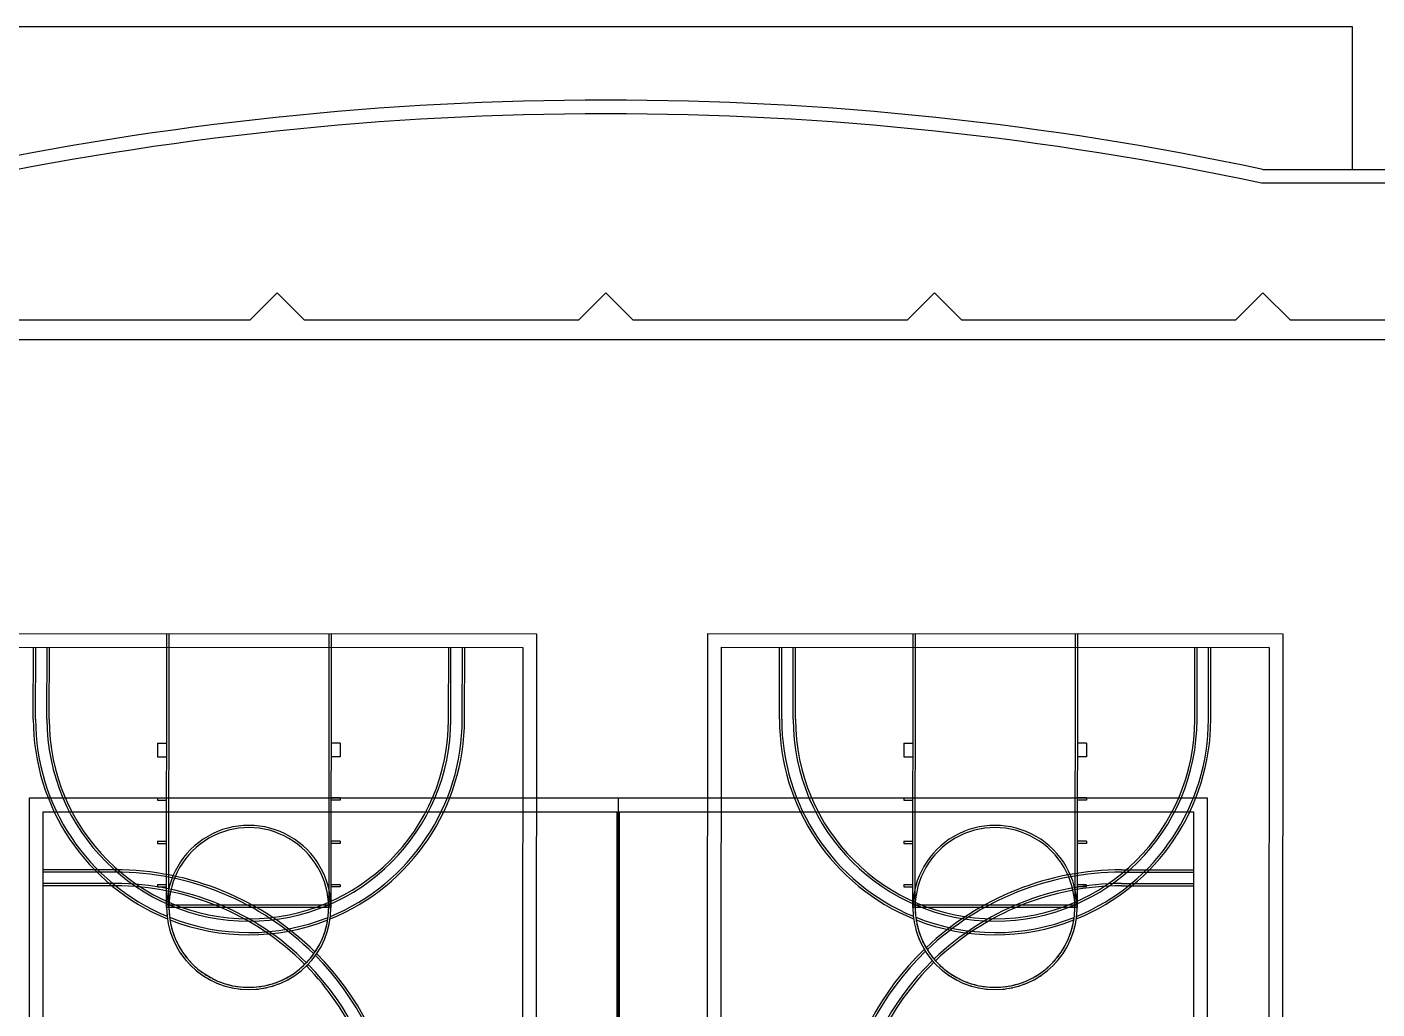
# Model space of a CAD drawing. Header units: inches. Extents: x 8199 to 15931, y 7617 to 15423.
# Drawn here: x 13339 to 14522, y 14152 to 15013 of the extents above; entities that cross this region are included whole.
import ezdxf

# ---------------------------------------------------------------- set-up
doc = ezdxf.new("R2010")
doc.units = ezdxf.units.IN
doc.header["$LTSCALE"] = 0.25
doc.header["$MEASUREMENT"] = 0
doc.layers.add('BACKGROUND', color=8, linetype='Continuous')

msp = doc.modelspace()

# ---------------------------------------------------------------- linework, layer by layer
at = {"layer": 'BACKGROUND'}
for p, q in [((14500.5, 15012.6), (13191.3, 15012.6)), ((14500.5, 14887.6), (14500.5, 15012.6)), ((14421.9, 14887.6), (15159.9, 14887.6)), ((15159.9, 14875.6), (14420.6, 14875.6)), ((13557.9, 14779.6), (13533.9, 14755.6)), ((13581.9, 14755.6), (13557.9, 14779.6)), ((13845.9, 14779.6), (13821.9, 14755.6)), ((13869.9, 14755.6), (13845.9, 14779.6)), ((14133.9, 14779.6), (14109.9, 14755.6)), ((14157.9, 14755.6), (14133.9, 14779.6)), ((14421.9, 14779.6), (14397.9, 14755.6)), ((14445.9, 14755.6), (14421.9, 14779.6)), ((13533.9, 14755.6), (13293.9, 14755.6)), ((13821.9, 14755.6), (13581.9, 14755.6)), ((14109.9, 14755.6), (13869.9, 14755.6)), ((14397.9, 14755.6), (14157.9, 14755.6)), ((14685.9, 14755.6), (14445.9, 14755.6)), ((12422.9, 14738.6), (15268.9, 14738.6)), ((13281.2, 14480.8), (13785.2, 14480.4)), ((13461, 14240.7), (13461.2, 14480.7)), ((13463, 14240.7), (13463.2, 14480.7)), ((13603.2, 14480.6), (13603, 14240.6)), ((13605.2, 14480.6), (13605, 14240.6)), ((13785.2, 14480.4), (13784.9, 14036.7)), ((13934.8, 13916.6), (13935.2, 14480.8)), ((13935.2, 14480.8), (14439.2, 14480.4)), ((14115, 14240.7), (14115.2, 14480.7)), ((14117, 14240.7), (14117.2, 14480.7)), ((14257.2, 14480.6), (14257, 14240.6)), ((14259.2, 14480.6), (14259, 14240.6)), ((14439.2, 14480.4), (14438.8, 13916.6)), ((13293.2, 14468.8), (13773.2, 14468.4)), ((13344.1, 14405.7), (13344.2, 14468.7)), ((13346.1, 14405.7), (13346.2, 14468.7)), ((13356.1, 14405.7), (13356.2, 14468.7)), ((13358.1, 14405.7), (13358.2, 14468.7)), ((13708.1, 14405.5), (13708.2, 14468.5)), ((13710.1, 14405.5), (13710.2, 14468.5)), ((13720.1, 14405.5), (13720.2, 14468.5)), ((13722.1, 14405.5), (13722.2, 14468.5)), ((13773.2, 14468.4), (13772.9, 14025.4)), ((13946.9, 14025.8), (13947.2, 14468.8)), ((13947.2, 14468.8), (14427.2, 14468.4)), ((13998.1, 14405.7), (13998.2, 14468.7)), ((14000.1, 14405.7), (14000.2, 14468.7)), ((14010.1, 14405.7), (14010.2, 14468.7)), ((14012.1, 14405.7), (14012.2, 14468.7)), ((14362.1, 14405.5), (14362.2, 14468.5)), ((14364.1, 14405.5), (14364.2, 14468.5)), ((14374.1, 14405.5), (14374.2, 14468.5)), ((14376.1, 14405.5), (14376.2, 14468.5)), ((14427.2, 14468.4), (14426.9, 14025.4)), ((13453.1, 14384.7), (13453.1, 14372.7)), ((13453.1, 14384.7), (13461.1, 14384.7)), ((13613.1, 14384.6), (13605.1, 14384.6)), ((13613.1, 14384.6), (13613.1, 14372.6)), ((14107.1, 14384.7), (14107.1, 14372.7)), ((14107.1, 14384.7), (14115.1, 14384.7)), ((14267.1, 14384.6), (14259.1, 14384.6)), ((14267.1, 14384.6), (14267.1, 14372.6)), ((13453.1, 14372.7), (13461.1, 14372.7)), ((13613.1, 14372.6), (13605.1, 14372.6)), ((14107.1, 14372.7), (14115.1, 14372.7)), ((14267.1, 14372.6), (14259.1, 14372.6)), ((13340.9, 13916.6), (13340.9, 14336.6)), ((13340.9, 14336.6), (14372.9, 14336.6)), ((13453.1, 14336.7), (13453.1, 14334.7)), ((13453.1, 14336.7), (13461.1, 14336.7)), ((13453.1, 14334.7), (13461.1, 14334.7)), ((13613.1, 14336.6), (13605.1, 14336.6)), ((13613.1, 14334.6), (13605.1, 14334.6)), ((13613.1, 14336.6), (13613.1, 14334.6)), ((13856.9, 13916.6), (13856.9, 14336.6)), ((14107.1, 14336.7), (14107.1, 14334.7)), ((14107.1, 14336.7), (14115.1, 14336.7)), ((14107.1, 14334.7), (14115.1, 14334.7)), ((14267.1, 14336.6), (14259.1, 14336.6)), ((14267.1, 14334.6), (14259.1, 14334.6)), ((14267.1, 14336.6), (14267.1, 14334.6)), ((14372.9, 14336.6), (14372.9, 13916.6)), ((13352.9, 14324.6), (13855.9, 14324.6)), ((13352.9, 13916.6), (13352.9, 14324.6)), ((13855.9, 14097.6), (13855.9, 14324.6)), ((13857.9, 14324.6), (14360.9, 14324.6)), ((13857.9, 14097.6), (13857.9, 14324.6)), ((14360.9, 14324.6), (14360.9, 13916.6)), ((13453.1, 14298.7), (13453.1, 14296.7)), ((13453.1, 14298.7), (13461.1, 14298.7)), ((13453.1, 14296.7), (13461.1, 14296.7)), ((13613.1, 14298.6), (13605.1, 14298.6)), ((13613.1, 14296.6), (13605.1, 14296.6)), ((13613.1, 14298.6), (13613.1, 14296.6)), ((14107.1, 14298.7), (14107.1, 14296.7)), ((14107.1, 14298.7), (14115.1, 14298.7)), ((14107.1, 14296.7), (14115.1, 14296.7)), ((14267.1, 14298.6), (14259.1, 14298.6)), ((14267.1, 14296.6), (14259.1, 14296.6)), ((14267.1, 14298.6), (14267.1, 14296.6)), ((13415.9, 14273.6), (13352.9, 14273.6)), ((13415.9, 14271.6), (13352.9, 14271.6)), ((14297.9, 14273.6), (14360.9, 14273.6)), ((14297.9, 14271.6), (14360.9, 14271.6)), ((13415.9, 14261.6), (13352.9, 14261.6)), ((13415.9, 14259.6), (13352.9, 14259.6)), ((13453, 14260.7), (13453, 14258.7)), ((13453, 14260.7), (13461, 14260.7)), ((13453, 14258.7), (13461, 14258.7)), ((13613, 14260.6), (13605, 14260.6)), ((13613, 14258.6), (13605, 14258.6)), ((13613, 14260.6), (13613, 14258.6)), ((14107, 14260.7), (14107, 14258.7)), ((14107, 14260.7), (14115, 14260.7)), ((14107, 14258.7), (14115, 14258.7)), ((14267, 14260.6), (14259, 14260.6)), ((14267, 14258.6), (14259, 14258.6)), ((14267, 14260.6), (14267, 14258.6)), ((14297.9, 14261.6), (14360.9, 14261.6)), ((14297.9, 14259.6), (14360.9, 14259.6)), ((13605, 14242.6), (13461, 14242.7)), ((13463, 14240.7), (13461, 14240.7)), ((13603, 14240.6), (13463, 14240.7)), ((13605, 14240.6), (13603, 14240.6)), ((14259, 14242.6), (14115, 14242.7)), ((14117, 14240.7), (14115, 14240.7)), ((14257, 14240.6), (14117, 14240.7)), ((14259, 14240.6), (14257, 14240.6))]:
    msp.add_line(p, q, dxfattribs=at)
for centre, radius, start, end in [((13845.9, 12195.9), 2752.6, 77.9212, 102.0788), ((13845.9, 12195.9), 2740.6, 77.8947, 102.1053), ((13533.1, 14405.6), 189, 179.9597, 247.8014), ((13533.1, 14405.6), 187, 179.9597, 247.457), ((13533.1, 14405.6), 177, 179.9597, 359.9597), ((13533.1, 14405.6), 175, 179.9597, 359.9597), ((13533.1, 14405.6), 189, 292.1181, 359.9597), ((13533.1, 14405.6), 187, 292.4625, 359.9597), ((14187.1, 14405.6), 189, 179.9597, 247.8014), ((14187.1, 14405.6), 187, 179.9597, 247.457), ((14187.1, 14405.6), 177, 179.9597, 359.9597), ((14187.1, 14405.6), 175, 179.9597, 359.9597), ((14187.1, 14405.6), 189, 292.1181, 359.9597), ((14187.1, 14405.6), 187, 292.4625, 359.9597), ((13533, 14240.6), 72, 359.9597, 179.9597), ((13533, 14240.6), 70, 359.9597, 179.9597), ((14187, 14240.6), 72, 359.9597, 179.9597), ((14187, 14240.6), 70, 359.9597, 179.9597), ((13415.9, 14024.6), 249, 45.2815, 90), ((13415.9, 14024.6), 247, 45.205, 90), ((14297.9, 14024.6), 249, 90, 133.4598), ((14297.9, 14024.6), 247, 90, 133.5639), ((13415.9, 14024.6), 237, 44.9891, 90), ((13415.9, 14024.6), 235, 44.9894, 90), ((14297.9, 14024.6), 237, 90, 133.8748), ((14297.9, 14024.6), 235, 90, 133.9059), ((13533, 14240.6), 72, 179.9597, 359.9597), ((13533, 14240.6), 70, 179.9597, 359.9597), ((13533, 14240.6), 70, 179.9597, 185.1861), ((13533, 14240.6), 70, 354.7333, 359.9597), ((14187, 14240.6), 72, 179.9597, 359.9597), ((14187, 14240.6), 70, 179.9597, 359.9597), ((14187, 14240.6), 70, 179.9597, 185.1861), ((14187, 14240.6), 70, 354.7333, 359.9597), ((13533, 14240.6), 72, 185.1861, 186.868), ((13533, 14240.6), 72, 190.4368, 192.3945), ((13533, 14240.6), 70, 186.868, 190.4368), ((13533.1, 14405.6), 187, 248.1613, 291.7582), ((13533.1, 14405.6), 189, 248.4982, 291.4212), ((13533, 14240.6), 70, 192.3945, 195.737), ((13533, 14240.6), 70, 344.1825, 347.5249), ((13533, 14240.6), 70, 349.4827, 353.0515), ((13533, 14240.6), 72, 347.5249, 349.4827), ((13533, 14240.6), 72, 353.0515, 354.7333), ((14187, 14240.6), 72, 185.1861, 186.868), ((14187, 14240.6), 72, 190.4368, 192.3945), ((14187, 14240.6), 70, 186.868, 190.4368), ((14187.1, 14405.6), 187, 248.1613, 291.7582), ((14187.1, 14405.6), 189, 248.4982, 291.4212), ((14187, 14240.6), 70, 192.3945, 195.737), ((14187, 14240.6), 70, 344.1825, 347.5249), ((14187, 14240.6), 70, 349.4827, 353.0515), ((14187, 14240.6), 72, 347.5249, 349.4827), ((14187, 14240.6), 72, 353.0515, 354.7333), ((13533, 14240.6), 72, 195.737, 197.7236), ((13533, 14240.6), 72, 201.1674, 202.9866), ((13533, 14240.6), 70, 197.7236, 201.1674), ((13533, 14240.6), 70, 202.9866, 207.1964), ((13533, 14240.6), 70, 332.7231, 336.9329), ((13533, 14240.6), 70, 338.7521, 342.1959), ((13533, 14240.6), 72, 336.9329, 338.7521), ((13533, 14240.6), 72, 342.1959, 344.1825), ((14187, 14240.6), 72, 195.737, 197.7236), ((14187, 14240.6), 72, 201.1674, 202.9866), ((14187, 14240.6), 70, 197.7236, 201.1674), ((14187, 14240.6), 70, 202.9866, 207.1964), ((14187, 14240.6), 70, 332.7231, 336.9329), ((14187, 14240.6), 70, 338.7521, 342.1959), ((14187, 14240.6), 72, 336.9329, 338.7521), ((14187, 14240.6), 72, 342.1959, 344.1825), ((13533, 14240.6), 72, 207.1964, 208.2195), ((13533, 14240.6), 70, 208.2195, 213.442), ((13533, 14240.6), 72, 213.442, 214.8942), ((13533, 14240.6), 70, 214.8942, 218.6828), ((13533, 14240.6), 70, 321.2367, 325.0252), ((13533, 14240.6), 70, 326.4775, 331.7), ((13533, 14240.6), 72, 325.0252, 326.4775), ((13415.9, 14024.6), 249, 334.2952, 44.8156), ((13533, 14240.6), 72, 331.7, 332.7231), ((14297.9, 14024.6), 249, 133.9313, 205.7048), ((14297.9, 14024.6), 247, 134.0406, 205.9284), ((14187, 14240.6), 72, 207.1964, 208.2195), ((14187, 14240.6), 70, 208.2195, 213.442), ((14187, 14240.6), 72, 213.442, 214.8942), ((14187, 14240.6), 70, 214.8942, 218.6828), ((14187, 14240.6), 70, 321.2367, 325.0252), ((14187, 14240.6), 70, 326.4775, 331.7), ((14187, 14240.6), 72, 325.0252, 326.4775), ((14187, 14240.6), 72, 331.7, 332.7231), ((13533, 14240.6), 72, 218.6828, 220.5878), ((13533, 14240.6), 70, 220.5878, 223.9618), ((13533, 14240.6), 72, 223.9618, 225.9576), ((13533, 14240.6), 70, 225.9576, 229.3317), ((13533, 14240.6), 70, 310.5878, 313.9618), ((13533, 14240.6), 72, 313.9618, 315.9576), ((13533, 14240.6), 70, 315.9576, 319.3317), ((13415.9, 14024.6), 235, 4.9312, 44.5021), ((13415.9, 14024.6), 237, 332.8903, 44.506), ((13533, 14240.6), 72, 319.3317, 321.2367), ((13415.9, 14024.6), 247, 334.0716, 44.736), ((14297.9, 14024.6), 237, 134.3596, 207.1097), ((14297.9, 14024.6), 235, 134.3949, 175.0688), ((14187, 14240.6), 72, 218.6828, 220.5878), ((14187, 14240.6), 70, 220.5878, 223.9618), ((14187, 14240.6), 72, 223.9618, 225.9576), ((14187, 14240.6), 70, 225.9576, 229.3317), ((14187, 14240.6), 70, 310.5878, 313.9618), ((14187, 14240.6), 72, 313.9618, 315.9576), ((14187, 14240.6), 70, 315.9576, 319.3317), ((14187, 14240.6), 72, 319.3317, 321.2367), ((13533, 14240.6), 72, 229.3317, 231.2367), ((13533, 14240.6), 70, 231.2367, 235.0252), ((13533, 14240.6), 72, 235.0252, 236.4775), ((13533, 14240.6), 70, 236.4775, 241.7), ((13533, 14240.6), 72, 241.7, 242.7231), ((13533, 14240.6), 70, 242.7231, 246.9329), ((13533, 14240.6), 70, 248.7521, 252.1959), ((13533, 14240.6), 70, 287.7236, 291.1674), ((13533, 14240.6), 70, 292.9866, 297.1964), ((13533, 14240.6), 72, 297.1964, 298.2195), ((13533, 14240.6), 70, 298.2195, 303.442), ((13533, 14240.6), 72, 303.442, 304.8942), ((13533, 14240.6), 70, 304.8942, 308.6828), ((13533, 14240.6), 72, 308.6828, 310.5878), ((14187, 14240.6), 72, 229.3317, 231.2367), ((14187, 14240.6), 70, 231.2367, 235.0252), ((14187, 14240.6), 72, 235.0252, 236.4775), ((14187, 14240.6), 70, 236.4775, 241.7), ((14187, 14240.6), 72, 241.7, 242.7231), ((14187, 14240.6), 70, 242.7231, 246.9329), ((14187, 14240.6), 70, 248.7521, 252.1959), ((14187, 14240.6), 70, 287.7236, 291.1674), ((14187, 14240.6), 70, 292.9866, 297.1964), ((14187, 14240.6), 72, 297.1964, 298.2195), ((14187, 14240.6), 70, 298.2195, 303.442), ((14187, 14240.6), 72, 303.442, 304.8942), ((14187, 14240.6), 70, 304.8942, 308.6828), ((14187, 14240.6), 72, 308.6828, 310.5878), ((13533, 14240.6), 72, 246.9329, 248.7521), ((13533, 14240.6), 72, 252.1959, 254.1825), ((13533, 14240.6), 70, 254.1825, 257.5249), ((13533, 14240.6), 72, 257.5249, 259.4827), ((13533, 14240.6), 70, 259.4827, 263.0515), ((13533, 14240.6), 72, 263.0515, 264.7333), ((13533, 14240.6), 70, 264.7333, 275.1861), ((13533, 14240.6), 72, 275.1861, 276.868), ((13533, 14240.6), 70, 276.868, 280.4368), ((13533, 14240.6), 72, 280.4368, 282.3945), ((13533, 14240.6), 70, 282.3945, 285.737), ((13533, 14240.6), 72, 285.737, 287.7236), ((13533, 14240.6), 72, 291.1674, 292.9866), ((14187, 14240.6), 72, 246.9329, 248.7521), ((14187, 14240.6), 72, 252.1959, 254.1825), ((14187, 14240.6), 70, 254.1825, 257.5249), ((14187, 14240.6), 72, 257.5249, 259.4827), ((14187, 14240.6), 70, 259.4827, 263.0515), ((14187, 14240.6), 72, 263.0515, 264.7333), ((14187, 14240.6), 70, 264.7333, 275.1861), ((14187, 14240.6), 72, 275.1861, 276.868), ((14187, 14240.6), 70, 276.868, 280.4368), ((14187, 14240.6), 72, 280.4368, 282.3945), ((14187, 14240.6), 70, 282.3945, 285.737), ((14187, 14240.6), 72, 285.737, 287.7236), ((14187, 14240.6), 72, 291.1674, 292.9866)]:
    msp.add_arc(centre, radius, start, end, dxfattribs=at)

doc.saveas('drawing.dxf')
